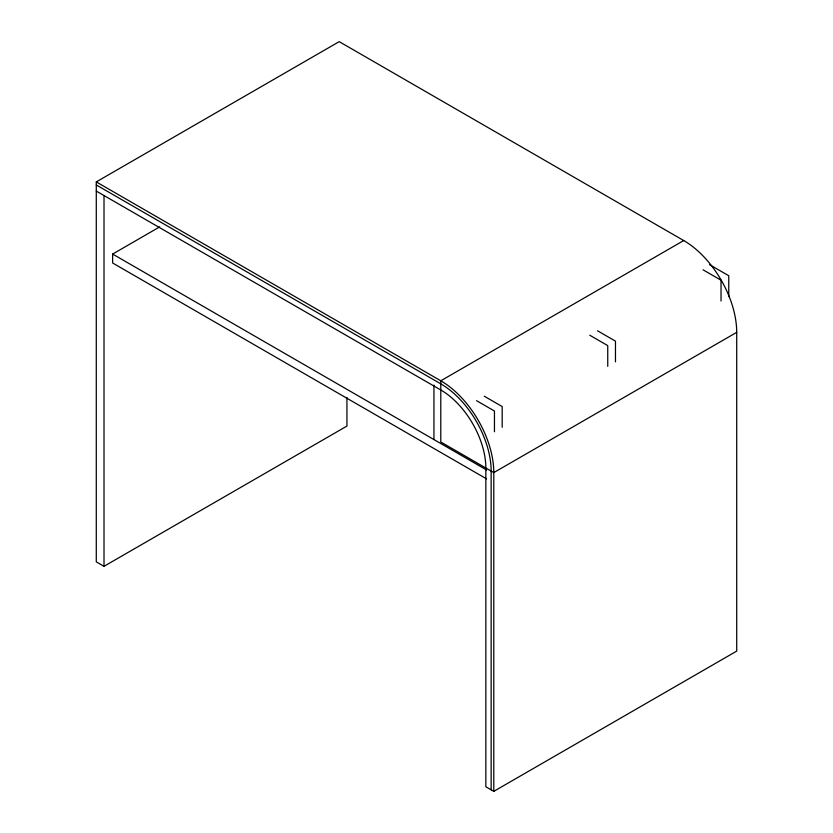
<?xml version="1.0" encoding="UTF-8"?>
<svg xmlns="http://www.w3.org/2000/svg" width="833" height="833" viewBox="0 0 833 833"><rect width="100%" height="100%" fill="white"/><g stroke="black" fill="none" stroke-linecap="round" stroke-linejoin="round"><path stroke-width="1.25" d="M346.934 397.445L346.934 426.069L104.01 566.315L96.284 561.848L96.284 181.896L339.208 41.65L683.716 240.55A74.96 43.274 60 0 1 736.716 332.346L736.716 651.104L493.792 791.35L485.847 786.758L485.847 468.011A63.714 36.787 60 0 0 440.792 389.979L96.284 191.08M486.576 478.881L112.632 262.989L112.632 254.065L159.738 226.868M683.716 240.55L440.792 380.796L96.284 181.896M736.716 332.346L493.792 472.603L440.792 442L440.792 380.796A74.96 43.274 60 0 1 493.792 472.603L493.792 791.35M709.612 264.686L728.76 275.733L728.76 296.558M703.01 269.798L721.034 280.2L721.034 301.015M597.511 330.774L615.472 341.145L615.472 361.876M589.774 335.23L607.746 345.612L607.746 366.343M484.254 396.206L502.184 406.556L502.184 427.287M476.528 400.663L494.458 411.013L494.458 431.744M96.284 184.957L440.792 383.857A71.211 41.109 60 0 1 491.147 471.072L491.147 789.819M112.632 254.065L486.607 469.979M433.941 385.148L433.941 439.574M104.01 195.536L104.01 566.315"/></g></svg>
